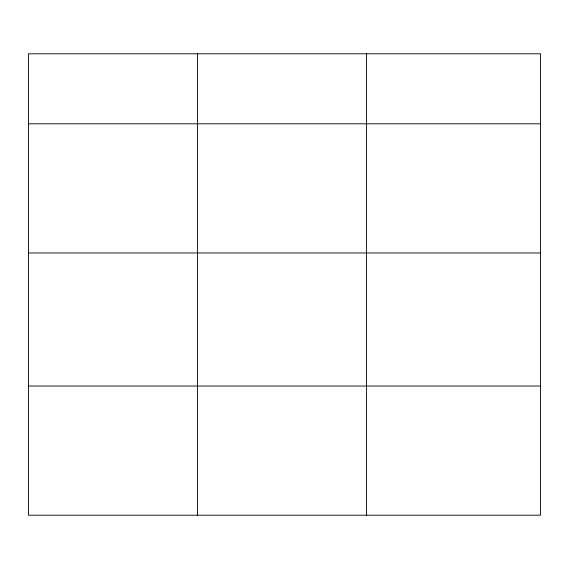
<?xml version="1.0" encoding="UTF-8"?>
<svg xmlns="http://www.w3.org/2000/svg" width="569" height="569" viewBox="0 0 569 569"><rect width="100%" height="100%" fill="white"/><g stroke="black" fill="none" stroke-linecap="round" stroke-linejoin="round"><path stroke-width="0.85" d="M540.55 252.963L540.55 53.806L28.45 53.806L28.45 515.194L540.55 515.194L540.55 252.963L28.45 252.963M28.45 123.807L540.55 123.807M28.45 386.038L540.55 386.038M366.436 53.806L366.436 515.194M197.443 53.806L197.443 515.194"/></g></svg>
